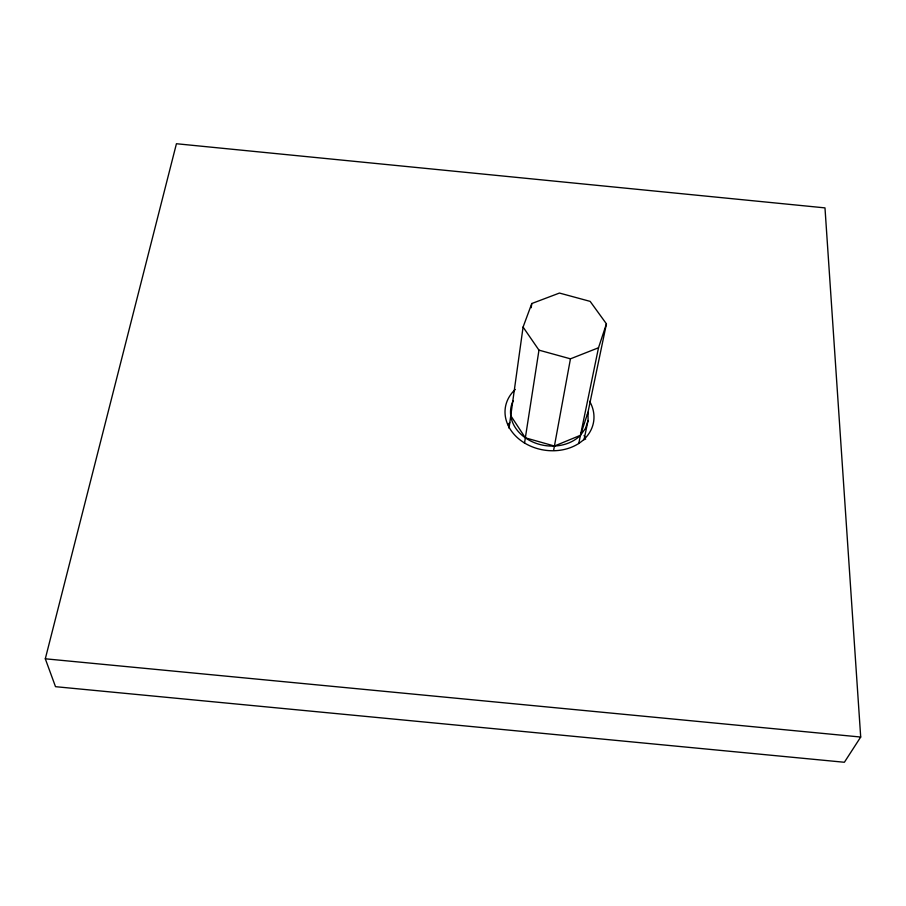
<?xml version="1.0" encoding="UTF-8"?>
<svg xmlns="http://www.w3.org/2000/svg" width="906" height="906" viewBox="0 0 906 906"><rect width="100%" height="100%" fill="white"/><g stroke="black" fill="none" stroke-linecap="round" stroke-linejoin="round"><path stroke-width="1.36" d="M509.025 428.21L523.079 327.066L531.799 303.521L559.455 293.057L590.146 301.381L606.431 323.861L587.428 414.925M531.199 307.723L531.799 303.521M524.495 443.328L538.968 350.146L523.079 327.066M553.668 450.146L570.452 358.833L598.504 347.768L606.431 323.861M578.764 443.532L598.504 347.768M583.996 439.874L588.073 420.509L587.983 412.264L580.463 435.299L554.415 446.035L525.344 437.825L510.769 415.684M45.3 658.798L176.432 143.737L824.981 207.882L860.7 737.042L844.381 762.263L55.504 686.68L45.3 658.798L860.7 737.042M588.073 420.509L585.514 428.368L580.463 435.299A39.105 31.45 9.5 0 1 530.508 440.916A39.105 31.45 9.5 0 1 513.124 400.928M538.968 350.146L570.452 358.833M589.636 401.313A44.7 35.946 9.5 0 1 574.234 446.012A44.7 35.946 9.5 0 1 516.454 436.805A44.7 35.946 9.5 0 1 515.288 389.467M507.915 424.721A43.409 35.402 9.7 0 1 509.784 422.672M584.098 435.435A43.409 35.402 9.7 0 1 585.627 439.274"/></g></svg>
